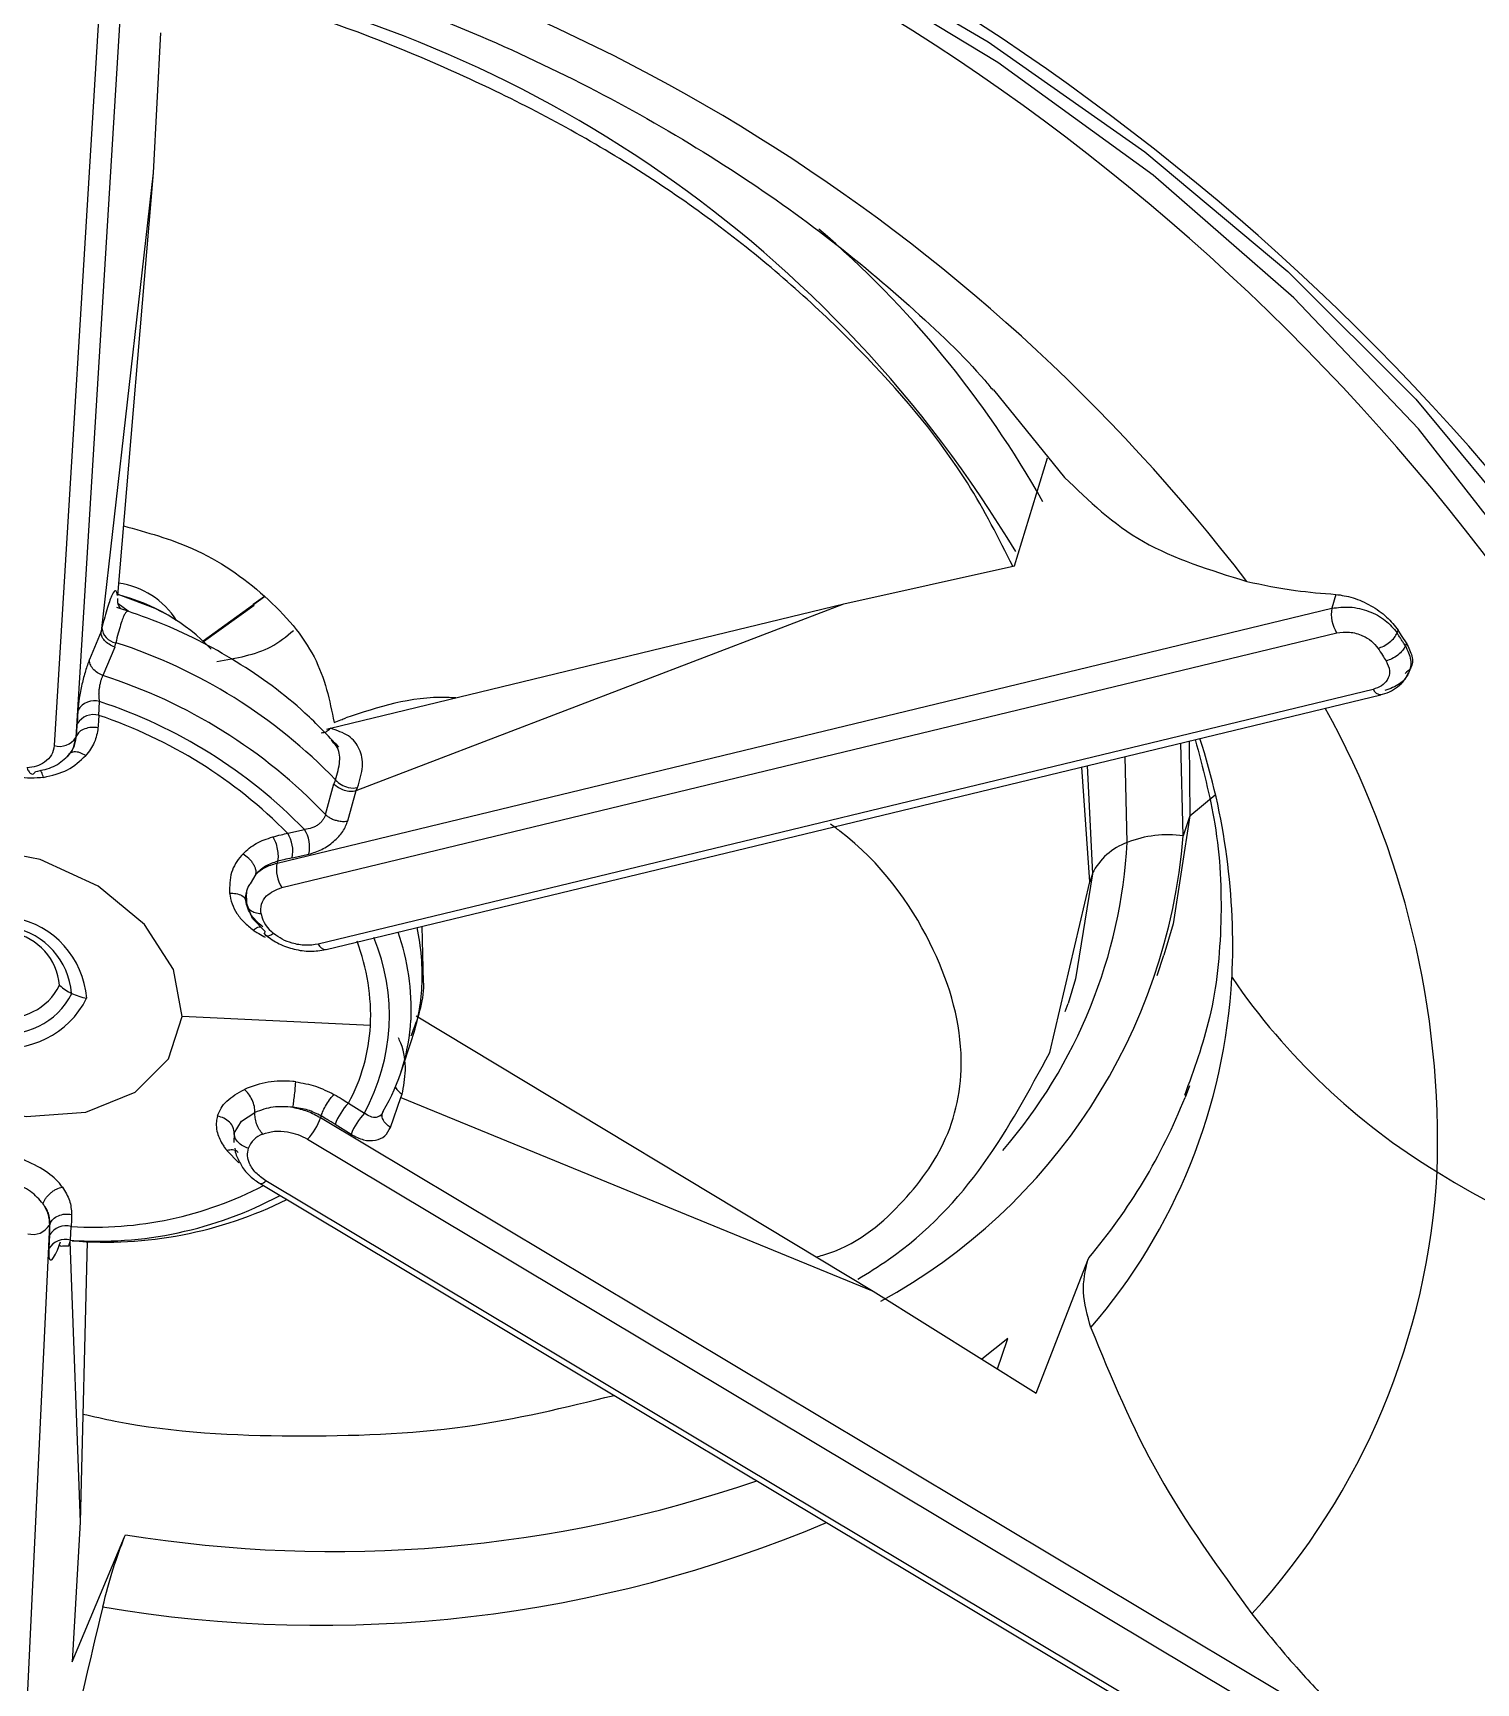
# Model space of a CAD drawing. Extents: x 943 to 1030, y 781 to 934.
# Drawn here: x 972.946 to 973.881, y 873.892 to 874.962 of the extents above; entities that cross this region are included whole.
import ezdxf

# ---------------------------------------------------------------- set-up
doc = ezdxf.new("R2010")
doc.units = 0
doc.header["$MEASUREMENT"] = 0
doc.layers.add('1', color=4, linetype='Continuous')

# ---------------------------------------------------------------- blocks, each defined once
blk = doc.blocks.new('AIRA')
at = {"layer": '1', "color": 3, "linetype": 'Continuous', "lineweight": 25}
for p, q in [((29.8167, 71.9041), (29.7819, 71.3339)), ((29.8307, 71.9093), (29.7959, 71.3391)), ((29.8508, 71.7958), (29.846, 71.7051)), ((29.846, 71.7051), (29.8122, 71.4078)), ((29.846, 71.7051), (29.8229, 71.4312)), ((30.3908, 71.5644), (30.4369, 71.5077)), ((30.4044, 71.4503), (30.4259, 71.5205)), ((30.2937, 71.4258), (30.4044, 71.4503)), ((30.6127, 71.4319), (30.6102, 71.4229)), ((29.8297, 71.421), (29.8233, 71.4257)), ((29.8783, 71.4017), (29.9182, 71.4305)), ((29.8786, 71.4014), (29.9115, 71.4249)), ((29.9182, 71.4305), (29.9109, 71.4253)), ((29.9263, 71.2578), (30.6102, 71.4229)), ((29.961, 71.3451), (30.2937, 71.4258)), ((29.9776, 71.3047), (30.2937, 71.4258)), ((29.854, 71.4192), (29.8517, 71.4205)), ((29.8122, 71.4078), (29.8046, 71.3897)), ((29.8127, 71.4103), (29.8122, 71.4078)), ((29.8211, 71.3978), (29.8217, 71.4005)), ((29.9293, 71.2419), (30.6133, 71.407)), ((30.6524, 71.4069), (30.6531, 71.4087)), ((30.6558, 71.4045), (30.6531, 71.4087)), ((30.6585, 71.4004), (30.6558, 71.4045)), ((30.6585, 71.4004), (30.6578, 71.3986)), ((29.8211, 71.3978), (29.8134, 71.3793)), ((30.6369, 71.3703), (29.9529, 71.2052)), ((29.7972, 71.3569), (29.7968, 71.348)), ((29.8108, 71.3535), (29.8112, 71.3624)), ((29.9581, 71.2017), (30.642, 71.3669)), ((29.7946, 71.3335), (29.7963, 71.3402)), ((29.7963, 71.3402), (29.7959, 71.3391)), ((29.9585, 71.3445), (29.961, 71.3451)), ((30.5138, 71.2754), (30.5122, 71.3355)), ((30.5176, 71.3368), (30.5181, 71.2883)), ((29.794, 71.3321), (29.7926, 71.3292)), ((29.7947, 71.3335), (29.7943, 71.3328)), ((30.4775, 71.2711), (30.4761, 71.3268)), ((30.4532, 71.2457), (30.448, 71.32)), ((30.4516, 71.3209), (30.4549, 71.2509)), ((29.9577, 71.2892), (29.9631, 71.3092)), ((29.9641, 71.3117), (29.9631, 71.3092)), ((29.9722, 71.2851), (29.9776, 71.3047)), ((29.9776, 71.3047), (29.9785, 71.3068)), ((30.5181, 71.2884), (30.5344, 71.302)), ((30.5181, 71.2883), (30.5138, 71.2754)), ((29.9332, 71.2771), (29.9441, 71.2795)), ((29.936, 71.2611), (29.9469, 71.2635)), ((29.9125, 71.2505), (29.9088, 71.2444)), ((29.9266, 71.2589), (29.9263, 71.2578)), ((30.4549, 71.2509), (30.4532, 71.2457)), ((29.9057, 71.2346), (29.9067, 71.2396)), ((30.4272, 71.1349), (30.4532, 71.2457)), ((29.9104, 71.2219), (29.9066, 71.2319)), ((29.9185, 71.2134), (29.9104, 71.2219)), ((29.9178, 71.2123), (29.9192, 71.2108)), ((30.0213, 71.1805), (30.0203, 71.2168)), ((30.4969, 71.185), (30.5012, 71.198)), ((30.4373, 71.1615), (30.4391, 71.1668)), ((29.9869, 71.1525), (29.8647, 71.1584)), ((30.0164, 71.1588), (30.3128, 70.9803)), ((30.0068, 71.1224), (30.0139, 71.1441)), ((30.5179, 71.1135), (30.515, 71.1059)), ((29.9726, 71.1022), (29.9829, 71.0957)), ((29.9999, 71.0865), (30.0066, 71.1059)), ((30.0066, 71.1059), (30.0074, 71.1079)), ((30.0066, 71.1059), (30.3128, 70.9803)), ((29.8985, 71.0828), (29.9033, 71.0904)), ((29.9033, 71.0904), (29.912, 71.0962)), ((29.9549, 71.0939), (29.9545, 71.0928)), ((29.9545, 71.0928), (30.6083, 70.7018)), ((29.9944, 71.094), (29.9928, 71.0938)), ((29.8985, 71.0828), (29.8983, 71.0766)), ((29.9461, 71.0789), (30.5998, 70.6879)), ((29.9639, 71.0885), (29.9743, 71.082)), ((29.9016, 71.0636), (29.8938, 71.0715)), ((29.9154, 71.05), (30.5691, 70.659)), ((30.5728, 70.6609), (29.919, 71.0519)), ((29.7787, 71.0232), (29.7532, 70.4812)), ((29.7788, 71.0168), (29.7783, 71.0079)), ((29.7792, 71.0243), (29.7787, 71.0232)), ((29.7923, 71.0133), (29.7928, 71.0222)), ((29.7839, 71.007), (29.786, 71.0122)), ((29.7919, 71.0126), (29.7986, 70.8306)), ((29.8031, 71.0126), (29.7986, 70.8306)), ((30.4184, 70.9142), (30.452, 71.0005)), ((30.452, 71.0005), (30.4525, 71.0019)), ((30.3128, 70.9803), (30.4184, 70.9142)), ((30.4001, 70.9497), (30.3833, 70.9362)), ((30.3934, 70.9299), (30.3997, 70.9484)), ((30.3997, 70.9484), (30.4001, 70.9497)), ((29.7986, 70.8306), (29.7935, 70.74)), ((29.8275, 70.8212), (29.8281, 70.8225)), ((29.7935, 70.74), (29.8275, 70.8212))]:
    blk.add_line(p, q, dxfattribs=at)
at = {"layer": '1', "color": 3, "linetype": 'Continuous', "lineweight": 25, "flags": 128}
for points in [[(29.7941, 72.0254), (29.9197, 71.9964), (30.0432, 71.9578), (30.1632, 71.9102), (30.2784, 71.854), (30.3874, 71.7899), (30.4889, 71.7187), (30.5817, 71.6412), (30.6647, 71.5584), (30.737, 71.4711), (30.7977, 71.3804), (30.8461, 71.2873), (30.8816, 71.1931), (30.9039, 71.0987), (30.9126, 71.0053), (30.9076, 70.9139), (30.8962, 70.8524)], [(30.8348, 70.7732), (30.8474, 70.8028), (30.8736, 70.8895), (30.8857, 70.9801), (30.8836, 71.0734), (30.8672, 71.1683), (30.8369, 71.2635), (30.7929, 71.3578), (30.7358, 71.4502), (30.6664, 71.5393), (30.5855, 71.6242), (30.4942, 71.7036), (30.3935, 71.7767), (30.2848, 71.8425), (30.1694, 71.9002), (30.0487, 71.949), (29.9243, 71.9884), (29.7978, 72.0178)], [(29.823, 71.432), (29.8471, 71.4229), (29.8517, 71.4205)], [(30.5181, 71.2883), (30.5072, 71.2184), (30.5012, 71.198)], [(29.8647, 71.1584), (29.8592, 71.1887), (29.8403, 71.218), (29.8103, 71.2428), (29.7728, 71.2601), (29.7323, 71.2679), (29.6937, 71.2651), (29.6616, 71.2522), (29.64, 71.2306), (29.6314, 71.203)], [(30.4549, 71.2509), (30.4439, 71.1828), (30.4391, 71.1668)], [(29.6314, 71.203), (29.6368, 71.1727), (29.6557, 71.1434), (29.6857, 71.1186), (29.7232, 71.1013), (29.7637, 71.0935), (29.8024, 71.0963), (29.8344, 71.1092), (29.856, 71.1308), (29.8647, 71.1584)]]:
    blk.add_lwpolyline(points, dxfattribs=at)
at = {"layer": '1', "color": 3, "linetype": 'Continuous', "lineweight": 25}
for centre, radius, start, end in [((29.535, 70.5002), 1.5527, 38.1834, 79.5782), ((29.5695, 70.5853), 1.4352, 34.7328, 79.0915), ((29.6033, 70.7111), 1.199, 37.4595, 78.6083), ((29.7198, 71.0484), 0.7993, 30.9672, 79.5443), ((29.8515, 71.1703), 0.6556, 29.3753, 49.4573), ((29.7915, 71.3082), 0.1275, 43.8178, 75.7084), ((29.8165, 71.3869), 0.0527, 32.1214, 82.2585), ((30.6324, 71.419), 0.0226, 169.9629, 211.9522), ((29.8235, 71.4112), 0.0108, 185.1344, 260.3943), ((29.7169, 71.074), 0.343, 43.8709, 72.1967), ((29.7097, 71.0525), 0.3428, 43.6711, 72.3966), ((30.642, 71.3724), 0.00548, 201.518, 270.7228), ((29.8079, 71.3504), 0.0125, 74.2371, 148.392), ((29.7091, 71.0508), 0.3279, 44.2194, 71.8483), ((30.1002, 71.0769), 0.5785, 358.0912, 29.0846), ((29.8074, 71.3415), 0.0125, 74.2372, 148.3914), ((29.7112, 71.0577), 0.3121, 44.6685, 71.3993), ((29.7853, 71.3459), 0.0125, 253.8879, 327.1981), ((30.1111, 71.2042), 0.4348, 357.2845, 18.0014), ((29.9757, 71.3221), 0.0156, 221.8746, 258.2029), ((29.9756, 71.3201), 0.0137, 257.1036, 282.4036), ((29.9146, 71.2656), 0.0219, 348.2391, 31.7362), ((29.9255, 71.268), 0.0219, 348.2382, 31.7365), ((30.1362, 71.3064), 0.3789, 298.6441, 355.3018), ((30.5036, 71.2054), 0.0707, 81.6801, 111.6763), ((30.1438, 71.2898), 0.3342, 319.1952, 356.7968), ((30.4916, 71.2326), 0.0411, 110.0768, 153.4374), ((29.9485, 71.2538), 0.0226, 169.9628, 211.9522), ((29.7451, 71.1654), 0.058, 4.7991, 153.5489), ((29.9368, 71.2292), 0.0213, 192.0167, 233.3862), ((29.746, 71.1694), 0.0473, 4.7991, 153.5489), ((29.7476, 71.1754), 0.0378, 4.7991, 153.5489), ((29.8673, 71.1591), 0.1318, 331.2842, 22.5044), ((29.8617, 71.1628), 0.1516, 357.4266, 19.3205), ((29.8762, 71.185), 0.1442, 357.0858, 12.3944), ((29.9582, 71.2075), 0.00574, 203.2639, 268.9769), ((29.8491, 71.1587), 0.1379, 357.4178, 20.5486), ((29.7509, 71.196), 0.058, 184.7991, 333.5489), ((29.7508, 71.1944), 0.0473, 184.7991, 333.5489), ((29.7515, 71.1954), 0.0378, 184.7991, 333.5489), ((29.8065, 71.2019), 0.0315, 227.8852, 245.0148), ((29.8912, 71.1845), 0.1292, 341.7773, 356.987), ((30.1677, 71.204), 0.3782, 319.1613, 356.909), ((30.9057, 71.4307), 0.4369, 214.4519, 238.6511), ((29.8103, 71.2099), 0.0404, 244.8368, 259.3639), ((29.8848, 71.1627), 0.1284, 329.2352, 357.0218), ((29.8704, 71.1585), 0.1166, 331.1438, 357.0244), ((30.0136, 71.1185), 0.0122, 210.1086, 239.7918), ((30.003, 71.0734), 0.0419, 136.5747, 158.9693), ((30.1645, 71.2458), 0.3774, 319.7431, 338.2426), ((29.9176, 71.1056), 0.0391, 316.8343, 340.8212), ((30.0134, 71.0669), 0.0419, 136.5744, 158.9695), ((29.9219, 71.0678), 0.0151, 109.1868, 160.4359), ((30.2167, 71.0828), 0.4624, 317.6213, 356.8735), ((31.0098, 71.5943), 0.6308, 238.3074, 257.224), ((29.8075, 71.2596), 0.2378, 266.4642, 297.5473), ((29.9157, 71.0539), 0.00388, 265.5444, 329.6174), ((29.8101, 71.2626), 0.2499, 265.9252, 298.1008), ((29.8148, 71.2776), 0.2655, 265.4088, 296.3428), ((29.768, 71.0295), 0.0124, 254.4519, 329.5109), ((29.7894, 71.0103), 0.0124, 74.097, 148.3731), ((29.7889, 71.0014), 0.0124, 74.0971, 148.3731), ((30.2985, 71.0279), 0.5977, 306.832, 356.2461), ((29.9632, 71.6526), 0.841, 260.757, 289.0198), ((29.9546, 71.6045), 0.8407, 260.3221, 292.9603)]:
    blk.add_arc(centre, radius, start, end, dxfattribs=at)
for points, knots in [([(30.1299, 69.2198), (30.1023, 69.2261), (30.0458, 69.2389), (29.9463, 69.2636), (29.7964, 69.3043), (29.6525, 69.3494), (29.5291, 69.3926), (29.46, 69.418), (29.396, 69.4427), (29.3304, 69.469), (29.2611, 69.498), (29.1866, 69.5308), (29.1136, 69.5645), (29.0434, 69.5984), (28.973, 69.6339), (28.9024, 69.6711), (28.8327, 69.7096), (28.7658, 69.7482), (28.7069, 69.7836), (28.6441, 69.8227), (28.5826, 69.8628), (28.5175, 69.9071), (28.4598, 69.9479), (28.4035, 69.9895), (28.3102, 70.061), (28.1738, 70.1743), (28.0045, 70.3348), (27.8891, 70.4614), (27.824, 70.5389), (27.8028, 70.5648), (27.7815, 70.5912), (27.7603, 70.6181), (27.7392, 70.6455), (27.7199, 70.671), (27.6944, 70.7055), (27.6565, 70.7582), (27.6106, 70.8256), (27.5658, 70.8954), (27.5272, 70.9586), (27.4909, 71.0209), (27.4587, 71.0793), (27.4303, 71.1328), (27.4054, 71.1819), (27.3815, 71.2309), (27.3585, 71.2799), (27.3364, 71.3288), (27.3154, 71.3772), (27.2928, 71.4315), (27.2661, 71.4988), (27.2364, 71.5787), (27.2103, 71.6548), (27.1895, 71.719), (27.1705, 71.7807), (27.146, 71.8652), (27.1197, 71.9654), (27.0937, 72.076), (27.0741, 72.1689), (27.0594, 72.2453), (27.0482, 72.3081), (27.0368, 72.3764), (27.027, 72.4407), (27.0201, 72.4909), (27.016, 72.5218), (27.0122, 72.551), (27.0082, 72.5842), (27.0039, 72.6215), (26.9994, 72.6627), (26.9949, 72.708), (26.9903, 72.7572), (26.9847, 72.8244), (26.9786, 72.9091), (26.9727, 73.0088), (26.9684, 73.1073), (26.9655, 73.2062), (26.964, 73.3005), (26.964, 73.399), (26.9653, 73.4987), (26.9687, 73.6116), (26.9743, 73.7299), (26.9824, 73.8542), (26.9929, 73.9782), (27.0055, 74.1021), (27.0158, 74.1845), (27.021, 74.2257)], [0, 0, 0, 0, 0.0109447, 0.0223973, 0.0394341, 0.0703673, 0.079622, 0.0888826, 0.0981511, 0.1054934, 0.1154827, 0.1264553, 0.1361396, 0.1457937, 0.1558525, 0.1659358, 0.176015, 0.1861025, 0.1953732, 0.202342, 0.2144929, 0.2237149, 0.2329087, 0.2420794, 0.251232, 0.2793872, 0.313051, 0.3470399, 0.3517971, 0.3566263, 0.3615307, 0.3665086, 0.3715569, 0.3766721, 0.3805788, 0.3904981, 0.4054959, 0.4171541, 0.4280853, 0.4393465, 0.4504171, 0.4590796, 0.4677136, 0.4763221, 0.4849077, 0.4934747, 0.5020207, 0.5102716, 0.5218777, 0.53718, 0.5520053, 0.5615039, 0.5706334, 0.5840809, 0.6054684, 0.6227318, 0.6415892, 0.6537814, 0.6625231, 0.6742663, 0.689358, 0.6960573, 0.7004237, 0.7054971, 0.7112754, 0.7177568, 0.7249383, 0.7328149, 0.7413852, 0.7506492, 0.7679246, 0.7856874, 0.8028934, 0.8195746, 0.8376348, 0.8524953, 0.8714963, 0.8901931, 0.9121374, 0.934089, 0.9560601, 0.9780147, 1, 1, 1, 1]), ([(30.1063, 69.8515), (30.058, 69.8555), (29.9621, 69.8634), (29.8177, 69.8827), (29.6485, 69.9125), (29.4572, 69.9582), (29.2454, 70.0272), (29.0424, 70.1135), (28.8714, 70.2057), (28.7314, 70.2957), (28.6175, 70.3793), (28.5046, 70.4734), (28.3936, 70.5789), (28.2872, 70.6947), (28.1902, 70.815), (28.102, 70.9392), (28.0246, 71.0626), (27.9557, 71.1864), (27.8945, 71.3097), (27.8379, 71.4382), (27.7858, 71.5717), (27.7132, 71.7837), (27.6365, 72.0726), (27.5719, 72.4345), (27.5316, 72.7937), (27.5096, 73.1514), (27.5052, 73.5084), (27.5153, 73.8638), (27.5341, 74.0987), (27.5435, 74.2157)], [0, 0, 0, 0, 0.021222, 0.042198, 0.063112, 0.095199, 0.126144, 0.157774, 0.189277, 0.209983, 0.230978, 0.252399, 0.276914, 0.302218, 0.327387, 0.352389, 0.37834, 0.401797, 0.42607, 0.451205, 0.477243, 0.50422, 0.575036, 0.645685, 0.716036, 0.786535, 0.857547, 0.929034, 1, 1, 1, 1]), ([(29.4703, 74.1602), (29.508, 74.1379), (29.5834, 74.0931), (29.696, 74.0251), (29.8081, 73.9563), (29.9198, 73.8867), (30.031, 73.8162), (30.1314, 73.7514), (30.2303, 73.6866), (30.3379, 73.615), (30.4739, 73.5224), (30.6387, 73.407), (30.7877, 73.2987), (30.9076, 73.2088), (30.9901, 73.1456), (31.0678, 73.0851), (31.1448, 73.0238), (31.2211, 72.9619), (31.2967, 72.8992), (31.485, 72.7397), (31.6913, 72.5516), (31.9094, 72.3321), (32.0344, 72.1989), (32.1542, 72.0642), (32.2771, 71.9182), (32.403, 71.7571), (32.5114, 71.6063), (32.5929, 71.4847), (32.6615, 71.3762), (32.7213, 71.2752), (32.7771, 71.1741), (32.8244, 71.0822), (32.8683, 70.9898), (32.9177, 70.8765), (32.9687, 70.7416), (33.0034, 70.6239), (33.0221, 70.5446), (33.0306, 70.5037), (33.0382, 70.4627), (33.045, 70.419), (33.0502, 70.378), (33.0526, 70.3506), (33.0536, 70.3394)], [0, 0, 0, 0, 0.022315, 0.044676, 0.067084, 0.089543, 0.112053, 0.134619, 0.150991, 0.172949, 0.201315, 0.236116, 0.277396, 0.297419, 0.314684, 0.331976, 0.349297, 0.366652, 0.384042, 0.401474, 0.498189, 0.534369, 0.57076, 0.59906, 0.634759, 0.67792, 0.715258, 0.741757, 0.763245, 0.790743, 0.811573, 0.832622, 0.853518, 0.874423, 0.909404, 0.944624, 0.95374, 0.962912, 0.972224, 0.981457, 0.992395, 1, 1, 1, 1]), ([(32.4556, 69.9379), (32.4697, 69.9819), (32.4979, 70.0702), (32.526, 70.207), (32.5448, 70.3467), (32.5477, 70.5042), (32.5256, 70.6812), (32.4695, 70.8756), (32.3764, 71.1023), (32.2421, 71.3576), (32.0608, 71.6371), (31.8528, 71.9102), (31.596, 72.2032), (31.2831, 72.5129), (30.9107, 72.8341), (30.5146, 73.1383), (30.0992, 73.428), (29.6684, 73.7065), (29.3696, 73.8843), (29.2185, 73.9742)], [0, 0, 0, 0, 0.031278, 0.062896, 0.094366, 0.126051, 0.167189, 0.20923, 0.251221, 0.314041, 0.37638, 0.438191, 0.501293, 0.583657, 0.66632, 0.750295, 0.832142, 0.915124, 1, 1, 1, 1]), ([(29.8603, 71.8585), (29.8696, 71.8563), (29.9079, 71.8474), (29.9748, 71.827), (30.0587, 71.7947), (30.1385, 71.7566), (30.2124, 71.7138), (30.2793, 71.6675), (30.3369, 71.6194), (30.3739, 71.5842), (30.3887, 71.5664), (30.3905, 71.5642)], [0, 0, 0, 0, 0.043741, 0.179073, 0.314542, 0.449738, 0.584292, 0.717943, 0.850543, 0.982122, 1, 1, 1, 1]), ([(30.4034, 71.4501), (30.3942, 71.4682), (30.3705, 71.5151), (30.3111, 71.5863), (30.23, 71.6607), (30.1345, 71.7257), (30.0284, 71.7783), (29.9366, 71.8128), (29.8806, 71.8239), (29.8635, 71.8273)], [0, 0, 0, 0, 0.104141, 0.268729, 0.433318, 0.597907, 0.762496, 0.927085, 1, 1, 1, 1]), ([(30.4369, 71.5077), (30.4525, 71.4926), (30.4839, 71.4623), (30.5313, 71.4476), (30.555, 71.4403)], [0, 0, 0, 0, 0.500491, 1, 1, 1, 1]), ([(29.8267, 71.4763), (29.842, 71.4721), (29.8761, 71.4627), (29.9204, 71.4319), (29.9545, 71.3918), (29.9604, 71.3632), (29.9633, 71.3489)], [0, 0, 0, 0, 0.211963, 0.474642, 0.737321, 1, 1, 1, 1]), ([(29.8229, 71.4312), (29.8226, 71.4326), (29.8219, 71.4355), (29.8195, 71.4324), (29.8165, 71.4244), (29.814, 71.415), (29.8127, 71.4103)], [0, 0, 0, 0, 0.253043, 0.503165, 0.751803, 1, 1, 1, 1]), ([(30.555, 71.4403), (30.5653, 71.4381), (30.5838, 71.4342), (30.6039, 71.4326), (30.6127, 71.4319)], [0, 0, 0, 0, 0.560165, 1, 1, 1, 1]), ([(30.6127, 71.4319), (30.6164, 71.4314), (30.6235, 71.4303), (30.6355, 71.425), (30.6462, 71.4175), (30.6508, 71.4116), (30.6531, 71.4087)], [0, 0, 0, 0, 0.261462, 0.513456, 0.758606, 1, 1, 1, 1]), ([(29.8296, 71.4211), (29.829, 71.4208), (29.8277, 71.4201), (29.8249, 71.413), (29.8228, 71.4047), (29.8217, 71.4005)], [0, 0, 0, 0, 0.32426, 0.657459, 1, 1, 1, 1]), ([(29.9663, 71.3329), (29.9592, 71.3404), (29.9397, 71.361), (29.9007, 71.3894), (29.8584, 71.4112), (29.8313, 71.4204), (29.8224, 71.4234)], [0, 0, 0, 0, 0.187532, 0.513005, 0.839946, 1, 1, 1, 1]), ([(29.8228, 71.4292), (29.8228, 71.428), (29.8228, 71.4257), (29.824, 71.4236), (29.8245, 71.4227)], [0, 0, 0, 0, 0.532138, 1, 1, 1, 1]), ([(30.6102, 71.4229), (30.614, 71.4234), (30.6217, 71.4244), (30.6343, 71.4214), (30.6454, 71.4155), (30.6501, 71.4098), (30.6524, 71.4069)], [0, 0, 0, 0, 0.250249, 0.50004, 0.749811, 1, 1, 1, 1]), ([(29.8872, 71.3884), (29.8999, 71.3906), (29.9197, 71.394), (29.9323, 71.4047), (29.9369, 71.4086)], [0, 0, 0, 0, 0.6397886, 1, 1, 1, 1]), ([(30.6133, 71.407), (30.616, 71.4073), (30.6215, 71.408), (30.6297, 71.4057), (30.6362, 71.4018), (30.6387, 71.3986), (30.64, 71.397)], [0, 0, 0, 0, 0.278443, 0.557745, 0.778799, 1, 1, 1, 1]), ([(30.64, 71.397), (30.6413, 71.3974), (30.6439, 71.3983), (30.6477, 71.4008), (30.6509, 71.4038), (30.6519, 71.4059), (30.6524, 71.4069)], [0, 0, 0, 0, 0.2410947, 0.4999988, 0.7589035, 1, 1, 1, 1]), ([(30.6551, 71.4028), (30.6546, 71.4035), (30.6537, 71.4049), (30.6528, 71.4063), (30.6524, 71.4069)], [0, 0, 0, 0, 0.560002, 1, 1, 1, 1]), ([(30.6578, 71.3986), (30.6573, 71.3994), (30.6564, 71.4008), (30.6555, 71.4022), (30.6551, 71.4028)], [0, 0, 0, 0, 0.5599992, 1, 1, 1, 1]), ([(30.6585, 71.4004), (30.6599, 71.3975), (30.6629, 71.3916), (30.6623, 71.3843), (30.659, 71.3818), (30.6576, 71.3807)], [0, 0, 0, 0, 0.359643, 0.726004, 1, 1, 1, 1]), ([(29.8046, 71.3897), (29.8038, 71.3873), (29.8021, 71.3827), (29.7997, 71.3736), (29.7979, 71.3643), (29.7974, 71.3594), (29.7972, 71.3569)], [0, 0, 0, 0, 0.24729, 0.494836, 0.744809, 1, 1, 1, 1]), ([(29.8134, 71.3793), (29.8122, 71.3798), (29.8097, 71.3809), (29.8068, 71.3836), (29.8049, 71.3867), (29.8047, 71.3887), (29.8046, 71.3897)], [0, 0, 0, 0, 0.242364, 0.5, 0.757636, 1, 1, 1, 1]), ([(30.64, 71.397), (30.641, 71.3955), (30.6428, 71.3928), (30.6445, 71.39), (30.6453, 71.3888)], [0, 0, 0, 0, 0.560002, 1, 1, 1, 1]), ([(30.6578, 71.3986), (30.6592, 71.3956), (30.6621, 71.3895), (30.6606, 71.3806), (30.6547, 71.3733), (30.6479, 71.3708), (30.6445, 71.3696)], [0, 0, 0, 0, 0.2501888, 0.4999605, 0.7497508, 1, 1, 1, 1]), ([(30.6578, 71.3986), (30.6573, 71.3976), (30.6562, 71.3955), (30.653, 71.3925), (30.6492, 71.39), (30.6466, 71.3892), (30.6453, 71.3888)], [0, 0, 0, 0, 0.241096, 0.500001, 0.758905, 1, 1, 1, 1]), ([(29.8112, 71.3624), (29.8111, 71.3638), (29.8108, 71.3658), (29.8109, 71.369), (29.8112, 71.3714), (29.8116, 71.3737), (29.8121, 71.3758), (29.8127, 71.3777), (29.8132, 71.3788), (29.8134, 71.3793)], [0, 0, 0, 0, 0.27029, 0.399726, 0.525381, 0.647695, 0.767179, 0.884407, 1, 1, 1, 1]), ([(30.6453, 71.3888), (30.6463, 71.3867), (30.6483, 71.3823), (30.6466, 71.3765), (30.6426, 71.3723), (30.6388, 71.371), (30.6369, 71.3703)], [0, 0, 0, 0, 0.278691, 0.558021, 0.778955, 1, 1, 1, 1]), ([(30.6414, 71.3668), (30.6435, 71.3673), (30.6476, 71.3685), (30.6529, 71.3719), (30.6573, 71.3761), (30.659, 71.3796), (30.6599, 71.3813)], [0, 0, 0, 0, 0.247686, 0.496927, 0.74797, 1, 1, 1, 1]), ([(30.0422, 71.3648), (30.0403, 71.3649), (30.0142, 71.3663), (29.9918, 71.3588), (29.971, 71.3518)], [0, 0, 0, 0, 0.072658, 1, 1, 1, 1]), ([(29.7963, 71.3402), (29.7964, 71.3417), (29.7966, 71.3443), (29.7967, 71.3469), (29.7968, 71.348)], [0, 0, 0, 0, 0.559996, 1, 1, 1, 1]), ([(29.8108, 71.3535), (29.8107, 71.352), (29.8105, 71.3493), (29.8103, 71.3466), (29.8102, 71.3454)], [0, 0, 0, 0, 0.5600204, 1, 1, 1, 1]), ([(29.9633, 71.3489), (29.9647, 71.3495), (29.9673, 71.3505), (29.9698, 71.3514), (29.971, 71.3518)], [0, 0, 0, 0, 0.559994, 1, 1, 1, 1]), ([(29.7959, 71.3391), (29.7955, 71.3368), (29.7948, 71.3323), (29.7918, 71.3286), (29.7903, 71.3267)], [0, 0, 0, 0, 0.499837, 1, 1, 1, 1]), ([(29.8102, 71.3454), (29.8088, 71.3456), (29.8058, 71.3459), (29.8015, 71.3449), (29.798, 71.343), (29.7969, 71.3411), (29.7963, 71.3402)], [0, 0, 0, 0, 0.240868, 0.5, 0.759132, 1, 1, 1, 1]), ([(29.8102, 71.3454), (29.8097, 71.3422), (29.8086, 71.3358), (29.8044, 71.3302), (29.8023, 71.3274)], [0, 0, 0, 0, 0.500266, 1, 1, 1, 1]), ([(29.955, 71.3422), (29.956, 71.3423), (29.9582, 71.3426), (29.96, 71.3443), (29.961, 71.3451)], [0, 0, 0, 0, 0.490621, 1, 1, 1, 1]), ([(29.9785, 71.3068), (29.9799, 71.3115), (29.9828, 71.3207), (29.9803, 71.3321), (29.9735, 71.3409), (29.9651, 71.3437), (29.961, 71.3451)], [0, 0, 0, 0, 0.25096, 0.500499, 0.749879, 1, 1, 1, 1]), ([(29.9641, 71.3117), (29.9653, 71.3158), (29.9678, 71.3238), (29.9662, 71.3327), (29.9626, 71.3362), (29.9613, 71.3375)], [0, 0, 0, 0, 0.398485, 0.786129, 1, 1, 1, 1]), ([(30.5216, 71.3378), (30.5264, 71.3195), (30.5371, 71.2791), (30.5396, 71.2187), (30.5337, 71.1596), (30.5207, 71.1237), (30.5146, 71.1071)], [0, 0, 0, 0, 0.222092, 0.489965, 0.76288, 1, 1, 1, 1]), ([(29.7819, 71.3339), (29.7814, 71.3318), (29.7806, 71.3276), (29.7761, 71.3232), (29.7705, 71.3203), (29.7663, 71.3197), (29.7641, 71.3194)], [0, 0, 0, 0, 0.279241, 0.558489, 0.777524, 1, 1, 1, 1]), ([(29.7697, 71.3171), (29.7739, 71.318), (29.7821, 71.3196), (29.7876, 71.3244), (29.7903, 71.3268)], [0, 0, 0, 0, 0.502003, 1, 1, 1, 1]), ([(29.7749, 71.3133), (29.7804, 71.3146), (29.7914, 71.3172), (29.7986, 71.324), (29.8023, 71.3274)], [0, 0, 0, 0, 0.495399, 1, 1, 1, 1]), ([(29.7903, 71.3267), (29.7921, 71.3288), (29.794, 71.331), (29.7946, 71.3334), (29.7946, 71.3335)], [0, 0, 0, 0, 0.958606, 1, 1, 1, 1]), ([(29.8023, 71.3274), (29.8011, 71.3281), (29.7991, 71.3292), (29.7966, 71.3298), (29.7948, 71.3299), (29.7932, 71.3296), (29.7914, 71.3287), (29.7908, 71.3275), (29.7903, 71.3267)], [0, 0, 0, 0, 0.239694, 0.368513, 0.5, 0.631487, 0.760306, 1, 1, 1, 1]), ([(29.7749, 71.3133), (29.7722, 71.313), (29.7667, 71.3125), (29.7583, 71.3135), (29.75, 71.3157), (29.7449, 71.3182), (29.7424, 71.3195)], [0, 0, 0, 0, 0.251184, 0.500061, 0.748907, 1, 1, 1, 1]), ([(29.7749, 71.3133), (29.7745, 71.3144), (29.7738, 71.3166), (29.773, 71.3175), (29.7726, 71.3179)], [0, 0, 0, 0, 0.547599, 1, 1, 1, 1]), ([(29.9577, 71.2892), (29.9576, 71.2887), (29.9572, 71.2876), (29.9562, 71.2859), (29.9549, 71.2843), (29.9532, 71.2828), (29.9512, 71.2815), (29.9481, 71.2801), (29.9457, 71.2797), (29.9441, 71.2795)], [0, 0, 0, 0, 0.115625, 0.232876, 0.352376, 0.474696, 0.600347, 0.72977, 1, 1, 1, 1]), ([(29.9469, 71.2635), (29.9497, 71.2644), (29.9553, 71.2661), (29.9632, 71.2716), (29.9695, 71.2782), (29.9713, 71.2828), (29.9722, 71.2851)], [0, 0, 0, 0, 0.255068, 0.505102, 0.752739, 1, 1, 1, 1]), ([(29.9577, 71.2892), (29.9583, 71.2887), (29.9594, 71.2877), (29.9616, 71.2865), (29.9639, 71.2856), (29.9656, 71.2852), (29.9664, 71.2851)], [0, 0, 0, 0, 0.248997, 0.498404, 0.749054, 1, 1, 1, 1]), ([(29.9664, 71.2851), (29.9674, 71.2849), (29.9694, 71.2847), (29.9713, 71.2849), (29.9722, 71.2851)], [0, 0, 0, 0, 0.500899, 1, 1, 1, 1]), ([(30.2759, 71.0025), (30.2773, 71.0029), (30.3003, 71.009), (30.3317, 71.035), (30.3642, 71.0791), (30.3746, 71.1383), (30.3537, 71.2084), (30.3165, 71.2599), (30.2872, 71.2815), (30.2851, 71.283)], [0, 0, 0, 0, 0.011318, 0.182366, 0.346839, 0.525964, 0.744526, 0.982066, 1, 1, 1, 1]), ([(29.9043, 71.2638), (29.9069, 71.2662), (29.9123, 71.2711), (29.9198, 71.2735), (29.9235, 71.2747)], [0, 0, 0, 0, 0.4997342, 1, 1, 1, 1]), ([(29.9235, 71.2747), (29.9253, 71.2752), (29.9285, 71.276), (29.9318, 71.2768), (29.9332, 71.2771)], [0, 0, 0, 0, 0.559971, 1, 1, 1, 1]), ([(29.9235, 71.2747), (29.9241, 71.2736), (29.9254, 71.2713), (29.9266, 71.2668), (29.9271, 71.2624), (29.9268, 71.26), (29.9266, 71.2589)], [0, 0, 0, 0, 0.240868, 0.5, 0.759132, 1, 1, 1, 1]), ([(29.9043, 71.2638), (29.9039, 71.2634), (29.9006, 71.2599), (29.8956, 71.2516), (29.8955, 71.2428), (29.8955, 71.2382)], [0, 0, 0, 0, 0.0584, 0.507268, 1, 1, 1, 1]), ([(29.9043, 71.2638), (29.9054, 71.263), (29.9073, 71.2617), (29.9093, 71.2594), (29.9107, 71.2575), (29.9117, 71.2556), (29.9126, 71.2531), (29.9125, 71.2516), (29.9124, 71.2505)], [0, 0, 0, 0, 0.239694, 0.368513, 0.5, 0.631487, 0.760306, 1, 1, 1, 1]), ([(29.936, 71.2611), (29.9342, 71.2607), (29.9311, 71.26), (29.928, 71.2593), (29.9266, 71.2589)], [0, 0, 0, 0, 0.559996, 1, 1, 1, 1]), ([(29.9266, 71.2589), (29.9239, 71.258), (29.9184, 71.2561), (29.9144, 71.2524), (29.9124, 71.2505)], [0, 0, 0, 0, 0.497544, 1, 1, 1, 1]), ([(29.9124, 71.2505), (29.9143, 71.2521), (29.9181, 71.2553), (29.9236, 71.2569), (29.9263, 71.2578)], [0, 0, 0, 0, 0.500163, 1, 1, 1, 1]), ([(29.9088, 71.2444), (29.9083, 71.2436), (29.9058, 71.2399), (29.9063, 71.2354), (29.9066, 71.2319)], [0, 0, 0, 0, 0.220721, 1, 1, 1, 1]), ([(29.9159, 71.2248), (29.9158, 71.2269), (29.9157, 71.2312), (29.9197, 71.2379), (29.9257, 71.2404), (29.9293, 71.2419)], [0, 0, 0, 0, 0.280872, 0.563481, 1, 1, 1, 1]), ([(29.8955, 71.2382), (29.8959, 71.2359), (29.8968, 71.2314), (29.9001, 71.225), (29.9047, 71.2192), (29.9088, 71.216), (29.9109, 71.2143)], [0, 0, 0, 0, 0.25044, 0.499721, 0.749135, 1, 1, 1, 1]), ([(29.8955, 71.2382), (29.8969, 71.2382), (29.8999, 71.2382), (29.9037, 71.2368), (29.9062, 71.2346), (29.9065, 71.2327), (29.9066, 71.2319)], [0, 0, 0, 0, 0.240496, 0.499967, 0.759456, 1, 1, 1, 1]), ([(29.9171, 71.2164), (29.914, 71.2191), (29.908, 71.2246), (29.9064, 71.2314), (29.9057, 71.2348)], [0, 0, 0, 0, 0.503635, 1, 1, 1, 1]), ([(29.9159, 71.2248), (29.9146, 71.2249), (29.912, 71.2253), (29.909, 71.2269), (29.9069, 71.2291), (29.9067, 71.2309), (29.9066, 71.2319)], [0, 0, 0, 0, 0.25, 0.5, 0.75, 1, 1, 1, 1]), ([(29.9109, 71.2143), (29.9119, 71.2151), (29.9136, 71.2163), (29.915, 71.2165), (29.9155, 71.2165)], [0, 0, 0, 0, 0.571014, 1, 1, 1, 1]), ([(29.9109, 71.2143), (29.9116, 71.2138), (29.9139, 71.2123), (29.9165, 71.2108), (29.9183, 71.21), (29.9186, 71.2098)], [0, 0, 0, 0, 0.326617, 0.909815, 1, 1, 1, 1]), ([(29.919, 71.211), (29.9218, 71.209), (29.9273, 71.2051), (29.9374, 71.2017), (29.948, 71.2001), (29.9545, 71.2012), (29.9578, 71.2017)], [0, 0, 0, 0, 0.250558, 0.498458, 0.746961, 1, 1, 1, 1]), ([(29.9529, 71.2052), (29.9503, 71.2048), (29.9449, 71.204), (29.9366, 71.2055), (29.9295, 71.2082), (29.9259, 71.2108), (29.9241, 71.2121)], [0, 0, 0, 0, 0.279483, 0.558942, 0.778157, 1, 1, 1, 1]), ([(30.0133, 71.1459), (30.0174, 71.1567), (30.0218, 71.168), (30.0214, 71.18), (30.0213, 71.1805)], [0, 0, 0, 0, 0.957914, 1, 1, 1, 1]), ([(30.0074, 71.1079), (30.0084, 71.113), (30.0103, 71.1231), (30.0088, 71.1362), (30.0055, 71.1434), (30.005, 71.1446)], [0, 0, 0, 0, 0.456908, 0.911229, 1, 1, 1, 1]), ([(30.3028, 70.9881), (30.3095, 70.9922), (30.3428, 71.0127), (30.3877, 71.0614), (30.414, 71.1104), (30.4272, 71.1349)], [0, 0, 0, 0, 0.112688, 0.556344, 1, 1, 1, 1]), ([(29.8877, 71.0938), (29.8884, 71.0955), (29.8897, 71.0989), (29.8947, 71.1052), (29.901, 71.1088), (29.9051, 71.1111)], [0, 0, 0, 0, 0.252181, 0.501741, 1, 1, 1, 1]), ([(29.9384, 71.116), (29.9378, 71.1161), (29.9318, 71.1167), (29.9197, 71.1165), (29.9101, 71.113), (29.9051, 71.1111)], [0, 0, 0, 0, 0.057432, 0.507164, 1, 1, 1, 1]), ([(29.912, 71.0962), (29.9119, 71.0974), (29.9118, 71.1), (29.9102, 71.1043), (29.9079, 71.1084), (29.906, 71.1103), (29.9051, 71.1111)], [0, 0, 0, 0, 0.240495, 0.499939, 0.759416, 1, 1, 1, 1]), ([(29.9366, 71.0995), (29.9368, 71.1007), (29.9371, 71.1031), (29.9377, 71.1077), (29.9382, 71.1122), (29.9383, 71.1146), (29.9384, 71.1157)], [0, 0, 0, 0, 0.239433, 0.498119, 0.757851, 1, 1, 1, 1]), ([(29.9384, 71.116), (29.9428, 71.1152), (29.9516, 71.1137), (29.9593, 71.1098), (29.9632, 71.1078)], [0, 0, 0, 0, 0.499734, 1, 1, 1, 1]), ([(29.9384, 71.1157), (29.9384, 71.1157), (29.9384, 71.1158), (29.9384, 71.1159), (29.9384, 71.116)], [0, 0, 0, 0, 0.561783, 1, 1, 1, 1]), ([(29.9549, 71.0939), (29.9553, 71.095), (29.9561, 71.0973), (29.9583, 71.1014), (29.9608, 71.1052), (29.9624, 71.107), (29.9632, 71.1078)], [0, 0, 0, 0, 0.240868, 0.5, 0.759132, 1, 1, 1, 1]), ([(29.9632, 71.1078), (29.965, 71.1068), (29.9681, 71.105), (29.9712, 71.1031), (29.9726, 71.1022)], [0, 0, 0, 0, 0.559971, 1, 1, 1, 1]), ([(29.8877, 71.0938), (29.8875, 71.0932), (29.8871, 71.0914), (29.8869, 71.0894), (29.8869, 71.0864), (29.8876, 71.0819), (29.89, 71.0768), (29.8925, 71.0731), (29.8934, 71.072), (29.8937, 71.0716), (29.8938, 71.0715)], [0, 0, 0, 0, 0.086874, 0.245414, 0.271516, 0.493336, 0.846411, 0.948722, 0.980791, 1, 1, 1, 1]), ([(29.8985, 71.0828), (29.8984, 71.084), (29.8982, 71.0864), (29.8957, 71.0899), (29.8921, 71.0926), (29.8891, 71.0934), (29.8877, 71.0938)], [0, 0, 0, 0, 0.240564, 0.500068, 0.759534, 1, 1, 1, 1]), ([(29.917, 71.0821), (29.9162, 71.0831), (29.9146, 71.085), (29.9129, 71.0888), (29.9119, 71.0927), (29.912, 71.0951), (29.912, 71.0962)], [0, 0, 0, 0, 0.25, 0.5, 0.75, 1, 1, 1, 1]), ([(29.9366, 71.0995), (29.9322, 71.0998), (29.9233, 71.1004), (29.9158, 71.0976), (29.912, 71.0962)], [0, 0, 0, 0, 0.4979455, 1, 1, 1, 1]), ([(29.9366, 71.0995), (29.9398, 71.0988), (29.9461, 71.0973), (29.9517, 71.0943), (29.9545, 71.0928)], [0, 0, 0, 0, 0.500163, 1, 1, 1, 1]), ([(29.9549, 71.0939), (29.9521, 71.0953), (29.9464, 71.0982), (29.9399, 71.0991), (29.9366, 71.0995)], [0, 0, 0, 0, 0.497544, 1, 1, 1, 1]), ([(29.9639, 71.0885), (29.9622, 71.0895), (29.9592, 71.0913), (29.9562, 71.0931), (29.9549, 71.0939)], [0, 0, 0, 0, 0.559996, 1, 1, 1, 1]), ([(29.9952, 71.097), (29.995, 71.0965), (29.9945, 71.0954), (29.9934, 71.0942), (29.9921, 71.0934), (29.9905, 71.0929), (29.9888, 71.0929), (29.9861, 71.0935), (29.9842, 71.0948), (29.9829, 71.0957)], [0, 0, 0, 0, 0.115625, 0.232876, 0.352376, 0.474696, 0.600347, 0.72977, 1, 1, 1, 1]), ([(29.9999, 71.0865), (29.9988, 71.0872), (29.9967, 71.0887), (29.9948, 71.0916), (29.9941, 71.0945), (29.9948, 71.0962), (29.9952, 71.097)], [0, 0, 0, 0, 0.242363, 0.499999, 0.757635, 1, 1, 1, 1]), ([(29.917, 71.0821), (29.9194, 71.0829), (29.9243, 71.0844), (29.9325, 71.0839), (29.9399, 71.082), (29.944, 71.0799), (29.9461, 71.0789)], [0, 0, 0, 0, 0.279335, 0.557392, 0.776893, 1, 1, 1, 1]), ([(29.9743, 71.082), (29.977, 71.0806), (29.9824, 71.0778), (29.9902, 71.0777), (29.9967, 71.0804), (29.9988, 71.0845), (29.9999, 71.0865)], [0, 0, 0, 0, 0.255068, 0.505102, 0.752739, 1, 1, 1, 1]), ([(29.9011, 71.0702), (29.9009, 71.0704), (29.9004, 71.071), (29.8991, 71.0716), (29.897, 71.072), (29.8951, 71.0717), (29.8938, 71.0715)], [0, 0, 0, 0, 0.132438, 0.360584, 0.584101, 1, 1, 1, 1]), ([(29.8989, 71.0729), (29.8991, 71.0714), (29.8995, 71.0687), (29.9009, 71.0661), (29.9016, 71.0649)], [0, 0, 0, 0, 0.542725, 1, 1, 1, 1]), ([(29.919, 71.0519), (29.9167, 71.0535), (29.9122, 71.0568), (29.9083, 71.0626), (29.9068, 71.0681), (29.9074, 71.0713), (29.9077, 71.0729)], [0, 0, 0, 0, 0.279495, 0.559752, 0.779301, 1, 1, 1, 1]), ([(29.7871, 71.0478), (29.7868, 71.0482), (29.784, 71.0519), (29.7765, 71.0588), (29.7666, 71.0634), (29.7614, 71.0658)], [0, 0, 0, 0, 0.0569455, 0.5071804, 1, 1, 1, 1]), ([(29.9016, 71.0649), (29.9022, 71.0637), (29.9039, 71.0601), (29.9085, 71.0547), (29.9131, 71.0515), (29.9154, 71.05)], [0, 0, 0, 0, 0.204185, 0.605863, 1, 1, 1, 1]), ([(29.7746, 71.037), (29.7721, 71.0398), (29.7672, 71.0454), (29.7592, 71.0491), (29.7552, 71.051)], [0, 0, 0, 0, 0.497994, 1, 1, 1, 1]), ([(29.7746, 71.037), (29.7751, 71.0382), (29.7758, 71.0399), (29.7776, 71.0422), (29.7793, 71.0439), (29.7812, 71.0453), (29.7838, 71.0469), (29.7858, 71.0474), (29.7871, 71.0478)], [0, 0, 0, 0, 0.239694, 0.3685129, 0.4999999, 0.631487, 0.7603059, 1, 1, 1, 1]), ([(29.7871, 71.0478), (29.7889, 71.0449), (29.7925, 71.0392), (29.7929, 71.0331), (29.7931, 71.0301)], [0, 0, 0, 0, 0.499734, 1, 1, 1, 1]), ([(29.7746, 71.037), (29.7759, 71.0347), (29.7784, 71.0301), (29.7786, 71.0255), (29.7787, 71.0232)], [0, 0, 0, 0, 0.500163, 1, 1, 1, 1]), ([(29.7792, 71.0243), (29.779, 71.0265), (29.7787, 71.0309), (29.776, 71.035), (29.7746, 71.037)], [0, 0, 0, 0, 0.497544, 1, 1, 1, 1]), ([(29.7792, 71.0243), (29.7797, 71.0253), (29.7808, 71.0273), (29.7844, 71.0294), (29.7887, 71.0305), (29.7917, 71.0302), (29.7931, 71.0301)], [0, 0, 0, 0, 0.240868, 0.5, 0.759132, 1, 1, 1, 1]), ([(29.7931, 71.0301), (29.7931, 71.0286), (29.793, 71.026), (29.7929, 71.0234), (29.7928, 71.0222)], [0, 0, 0, 0, 0.559971, 1, 1, 1, 1]), ([(29.7788, 71.0168), (29.7789, 71.0182), (29.779, 71.0208), (29.7791, 71.0232), (29.7792, 71.0243)], [0, 0, 0, 0, 0.559996, 1, 1, 1, 1]), ([(29.7783, 71.0079), (29.7783, 71.0059), (29.7782, 71.0019), (29.7794, 71), (29.7814, 71.0015), (29.783, 71.0051), (29.7839, 71.007)], [0, 0, 0, 0, 0.255068, 0.505102, 0.752739, 1, 1, 1, 1]), ([(29.7855, 71.0099), (29.7856, 71.0098), (29.7858, 71.0095), (29.7876, 71.0097), (29.79, 71.0098), (29.7916, 71.0098)], [0, 0, 0, 0, 0.150454, 0.451055, 1, 1, 1, 1]), ([(29.7916, 71.0098), (29.7916, 71.0098), (29.7915, 71.0099), (29.7915, 71.0108), (29.792, 71.0123), (29.7923, 71.0133)], [0, 0, 0, 0, 0.231474, 0.480351, 1, 1, 1, 1]), ([(30.4539, 70.9566), (30.4517, 70.9645), (30.4472, 70.9802), (30.4504, 70.9938), (30.452, 71.0005)], [0, 0, 0, 0, 0.499405, 1, 1, 1, 1]), ([(30.4539, 70.9566), (30.4672, 70.9244), (30.4937, 70.86), (30.5368, 70.8008), (30.5582, 70.7712)], [0, 0, 0, 0, 0.5004907, 1, 1, 1, 1]), ([(29.8003, 70.9007), (29.8073, 70.8991), (29.8529, 70.8889), (29.9374, 70.885), (30.0475, 70.889), (30.1131, 70.905), (30.1448, 70.9128)], [0, 0, 0, 0, 0.057954, 0.3792617, 0.7005694, 1, 1, 1, 1]), ([(29.8133, 70.7758), (29.8155, 70.7843), (29.82, 70.8014), (29.825, 70.8146), (29.8275, 70.8212)], [0, 0, 0, 0, 0.499405, 1, 1, 1, 1]), ([(29.8133, 70.7758), (29.8047, 70.7399), (29.7875, 70.6681), (29.7747, 70.5981), (29.7683, 70.5631)], [0, 0, 0, 0, 0.500491, 1, 1, 1, 1]), ([(30.5582, 70.7712), (30.5677, 70.7595), (30.5846, 70.7387), (30.6032, 70.7192), (30.6114, 70.7107)], [0, 0, 0, 0, 0.560165, 1, 1, 1, 1])]:
    blk.add_open_spline(points, degree=3, knots=knots, dxfattribs=at)
for points in [[(29.8211, 71.3978), (29.8198, 71.3983), (29.8172, 71.3994), (29.8143, 71.4019), (29.8124, 71.4048), (29.8122, 71.4068), (29.8122, 71.4078)], [(29.7642, 71.3194), (29.7646, 71.3185), (29.7655, 71.3167), (29.767, 71.3154), (29.7685, 71.3154), (29.7693, 71.3166), (29.7697, 71.3171)], [(29.9631, 71.3092), (29.9641, 71.3083), (29.9659, 71.3066), (29.9698, 71.3049), (29.9738, 71.3041), (29.9763, 71.3045), (29.9776, 71.3047)], [(29.9241, 71.2121), (29.9232, 71.2116), (29.9215, 71.2105), (29.9196, 71.2104), (29.9184, 71.2113), (29.9184, 71.2127), (29.9185, 71.2134)], [(29.9077, 71.0729), (29.9064, 71.0733), (29.9039, 71.0743), (29.9009, 71.0768), (29.8988, 71.0797), (29.8986, 71.0818), (29.8985, 71.0828)]]:
    blk.add_open_spline(points, degree=3, dxfattribs=at)

msp = doc.modelspace()

# ---------------------------------------------------------------- block references
at = {"layer": '1'}
msp.add_blockref('AIRA', (943.1775, 803.1658), dxfattribs=at)

doc.saveas('drawing.dxf')
